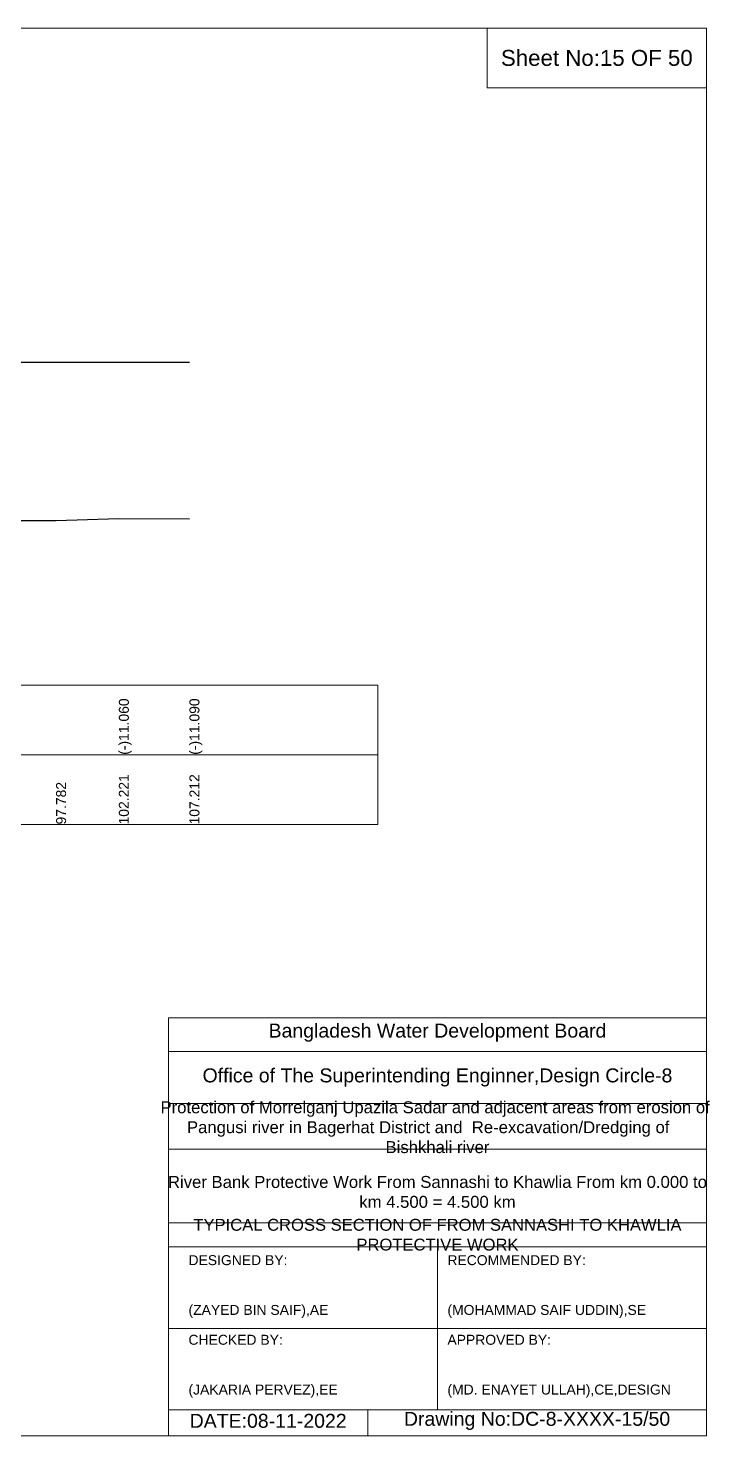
# Model space of a CAD drawing. Header units: inches. Extents: x 89000 to 845017, y -7071 to 0.
# Drawn here: x 316595 to 320017, y -7071 to 0 of the extents above; entities that cross this region are included whole.
import ezdxf

# ---------------------------------------------------------------- set-up
doc = ezdxf.new("R2010")
doc.units = ezdxf.units.IN
doc.header["$LTSCALE"] = 7
doc.header["$MEASUREMENT"] = 0
for name, color, linetype, lineweight in [('Cross section Data Border', 7, 'Continuous', 9), ('Cross Section Labels', 7, 'Continuous', 9), ('Existing_Bed_Level for Xsection', 7, 'Continuous', 25), ('Long Section Labels', 7, 'Continuous', 9)]:
    doc.layers.add(name, color=color, linetype=linetype, lineweight=lineweight)
doc.styles.get("Standard").update_dxf_attribs({"font": 'arial.ttf'})

msp = doc.modelspace()

# ---------------------------------------------------------------- linework, layer by layer
at = {"layer": 'Cross section Data Border'}
msp.add_lwpolyline([(310100, -3300), (318349.88912, -3300), (318349.88912, -4000), (310100, -4000)], close=True, dxfattribs=at)
msp.add_lwpolyline([(310100, -3650), (318349.88912, -3650)], dxfattribs=at)
at = {"layer": 'Cross Section Labels'}
for points in [[(310000, 0), (320000, 0), (320000, -7071), (310000, -7071)], [(318900, 0), (320000, 0), (320000, -300), (318900, -300)]]:
    msp.add_lwpolyline(points, close=True, dxfattribs=at)
for points in [[(317300, -7071), (317300, -4971), (320000, -4971)], [(317300, -5141), (320000, -5141)], [(317300, -5401), (320000, -5401)], [(317300, -5631), (320000, -5631)], [(317300, -6001), (320000, -6001)], [(317300, -6121), (320000, -6121)], [(318650, -6121), (318650, -6941)], [(317300, -6531), (320000, -6531)], [(317300, -6941), (320000, -6941)], [(318300, -6941), (318300, -7071)]]:
    msp.add_lwpolyline(points, dxfattribs=at)
at = {"layer": 'Existing_Bed_Level for Xsection'}
for points in [[(311000, -1677.11), (317404.89125, -1677.11)], [(316380.91786, -2472.31), (316735.34797, -2472.31), (317050.5134, -2462.37), (317404.89125, -2464.5)]]:
    msp.add_lwpolyline(points, dxfattribs=at)

# ---------------------------------------------------------------- texts
at = {"layer": 'Cross Section Labels', "attachment_point": 5}
for s, insert, char_height in [('Sheet No:15 OF 50', (319450, -150), 80), ('Bangladesh Water Development Board', (318650, -5046), 70), ('Office of The Superintending Enginner,Design Circle-8', (318650, -5271), 70)]:
    msp.add_mtext(s, dxfattribs=dict(at, insert=insert, char_height=char_height))
at = {"layer": 'Cross Section Labels'}
for s, insert, char_height, width, attachment_point in [('Protection of Morrelganj Upazila Sadar and adjacent areas from erosion of  Pangusi river in Bagerhat District and  Re-excavation/Dredging of     Bishkhali river', (318650, -5521), 60, 2800, 5), ('River Bank Protective Work From Sannashi to Khawlia From km 0.000 to km 4.500 = 4.500 km', (318650, -5846), 60, 2700, 5), ('TYPICAL CROSS SECTION OF FROM SANNASHI TO KHAWLIA PROTECTIVE WORK', (318650, -6061), 59.5765532, 2800, 5), ('DESIGNED BY:^J^J^J(ZAYED BIN SAIF),AE', (317400, -6321), 50, 1400, 4), ('RECOMMENDED BY:^J^J^J(MOHAMMAD SAIF UDDIN),SE', (318700, -6321), 50, 1400, 4), ('CHECKED BY:^J^J^J(JAKARIA PERVEZ),EE', (317400, -6721), 50, 1400, 4), ('APPROVED BY:^J^J^J(MD. ENAYET ULLAH),CE,DESIGN', (318700, -6721), 50, 1400, 4), ('DATE:08-11-2022', (317800, -6996), 70, 1400, 5), ('Drawing No:DC-8-XXXX-15/50', (319150, -6996), 70, 2200, 5)]:
    msp.add_mtext(s, dxfattribs=dict(at, insert=insert, char_height=char_height, width=width, attachment_point=attachment_point))
at = {"layer": 'Long Section Labels', "char_height": 50, "attachment_point": 1, "rotation": 90}
for s, insert in [('(-)11.060', (317050.5134, -3650)), ('(-)11.090', (317404.89125, -3650)), ('97.782', (316735.34797, -4000)), ('102.221', (317050.5134, -4000)), ('107.212', (317404.89125, -4000))]:
    msp.add_mtext(s, dxfattribs=dict(at, insert=insert))

doc.saveas('drawing.dxf')
